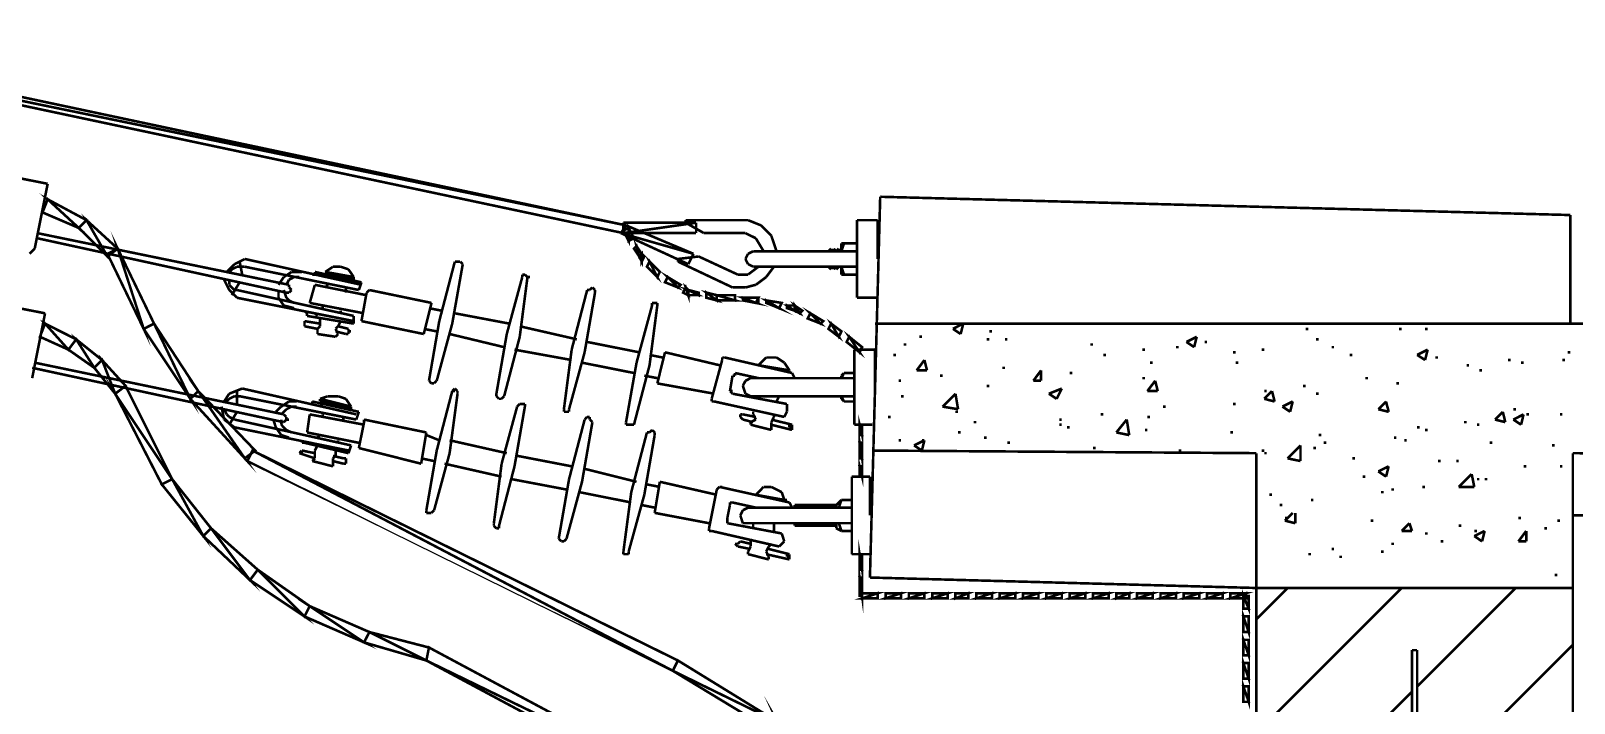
# Model space of a CAD drawing. Extents: x 0 to 210, y 0 to 297.
# Drawn here: x 44.17 to 69.41, y 269.69 to 280.69 of the extents above; entities that cross this region are included whole.
import ezdxf

# ---------------------------------------------------------------- set-up
doc = ezdxf.new("R2010")
doc.units = 0
doc.header["$MEASUREMENT"] = 0
for name, color, linetype in [('C00-00-00-BLACK', 7, 'Continuous'), ('C00-FF-00', 3, 'Continuous'), ('CFF-00-00', 1, 'Continuous')]:
    doc.layers.add(name, color=color, linetype=linetype)

msp = doc.modelspace()

# ---------------------------------------------------------------- linework, layer by layer
at = {"layer": 'C00-00-00-BLACK', "const_width": 0.0423}
for points in [[(32.3591, 282.091), (53.9034, 277.511)], [(53.9034, 277.511), (32.3164, 281.963)], [(32.3164, 281.963), (53.8607, 277.384)], [(53.9034, 277.511), (32.3164, 281.963)], [(44.4472, 278.191), (42.3252, 278.614)], [(44.4472, 278.191), (44.2352, 277.13)], [(57.8915, 271.748), (58.0595, 277.979)], [(58.0595, 277.979), (69.3416, 277.68)], [(55.0499, 277.554), (53.8607, 277.384)], [(55.0499, 277.554), (53.8607, 277.384)], [(53.8607, 277.384), (53.8607, 277.554)], [(53.8607, 277.554), (55.0499, 277.554)], [(54.8802, 277.554), (54.8802, 277.596)], [(54.8802, 277.596), (54.8802, 277.554)], [(55.8987, 277.596), (54.8802, 277.596)], [(55.1766, 277.384), (54.8802, 277.554)], [(55.0499, 277.384), (55.0499, 277.554)], [(56.1097, 277.511), (55.8987, 277.596)], [(57.6792, 277.596), (57.6792, 276.326)], [(57.6792, 277.596), (58.0182, 277.596)], [(58.0182, 277.596), (58.0182, 276.961)], [(69.3416, 277.68), (69.3416, 275.903)], [(48.3926, 276.538), (44.2778, 277.384)], [(48.35, 276.41), (44.2778, 277.3)], [(53.8194, 277.384), (53.9034, 277.511)], [(55.0072, 277.045), (53.8194, 277.384)], [(53.8194, 277.384), (54.9219, 276.876)], [(55.0072, 277.045), (53.8194, 277.384)], [(53.8607, 277.384), (53.9034, 277.511)], [(53.8607, 277.384), (55.0499, 277.384)], [(53.9034, 277.511), (55.0072, 277.045)], [(55.856, 277.384), (55.1766, 277.384)], [(56.0257, 277.3), (55.856, 277.384)], [(56.1523, 277.088), (56.0257, 277.3)], [(56.279, 277.341), (56.1097, 277.511)], [(56.3644, 277.088), (56.279, 277.341)], [(44.1508, 277.045), (44.2352, 277.13)], [(54.9219, 276.876), (55.0072, 277.045)], [(55.8987, 277.045), (55.856, 276.961)], [(55.9827, 277.088), (55.8987, 277.045)], [(55.9827, 277.088), (57.6792, 277.088)], [(57.2562, 277.13), (57.2135, 277.088)], [(57.2562, 277.13), (57.2562, 277.088)], [(57.2562, 277.088), (57.2562, 277.13)], [(57.2989, 277.13), (57.2989, 277.088)], [(57.3401, 277.088), (57.2989, 277.13)], [(57.2989, 277.13), (57.2989, 277.088)], [(57.3401, 277.088), (57.3828, 277.13)], [(57.3828, 277.13), (57.3828, 277.088)], [(57.3828, 277.13), (57.3828, 277.088)], [(57.4255, 277.215), (57.4255, 277.088)], [(57.4668, 277.215), (57.4255, 277.088)], [(57.4255, 277.215), (57.6792, 277.215)], [(57.4255, 277.13), (57.4255, 277.088)], [(57.4255, 277.088), (57.4255, 277.13)], [(47.5008, 276.876), (47.3742, 276.749)], [(47.4581, 276.791), (47.4155, 276.749)], [(47.5425, 276.834), (47.4581, 276.791)], [(47.6705, 276.961), (47.5008, 276.876)], [(47.6705, 276.834), (47.5425, 276.834)], [(47.6278, 276.706), (47.5851, 276.918)], [(47.6705, 276.961), (49.5776, 276.538)], [(47.6705, 276.834), (49.5349, 276.453)], [(49.112, 276.834), (48.985, 276.749)], [(49.2386, 276.834), (49.112, 276.834)], [(49.3656, 276.791), (49.2386, 276.834)], [(49.451, 276.665), (49.3656, 276.791)], [(50.8497, 275.944), (51.1044, 276.918)], [(51.0618, 275.903), (51.2339, 276.876)], [(51.1485, 276.918), (51.1044, 276.918)], [(51.1912, 276.918), (51.1485, 276.918)], [(51.2339, 276.876), (51.1912, 276.918)], [(54.7522, 276.961), (55.0912, 277.002)], [(54.7522, 276.918), (54.7522, 276.961)], [(54.7522, 276.918), (54.7522, 276.961)], [(55.645, 276.495), (54.7522, 276.918)], [(55.7294, 276.706), (55.0912, 277.002)], [(55.856, 276.961), (55.8987, 276.876)], [(55.8987, 276.876), (55.9827, 276.834)], [(55.8987, 276.706), (56.0684, 276.834)], [(55.9827, 276.834), (57.6792, 276.834)], [(56.195, 276.665), (56.3217, 276.834)], [(57.2562, 276.791), (57.2135, 276.834)], [(57.2562, 276.834), (57.2562, 276.791)], [(57.2562, 276.834), (57.2562, 276.791)], [(57.2989, 276.834), (57.2989, 276.791)], [(57.3401, 276.834), (57.2989, 276.791)], [(57.2989, 276.791), (57.2989, 276.834)], [(57.3828, 276.834), (57.3401, 276.791)], [(57.3401, 276.834), (57.3401, 276.791)], [(57.3401, 276.791), (57.3828, 276.834)], [(57.4255, 276.834), (57.4255, 276.706)], [(57.4255, 276.834), (57.4255, 276.791)], [(57.4255, 276.834), (57.4668, 276.706)], [(47.3315, 276.622), (47.4155, 276.453)], [(47.4155, 276.622), (47.4155, 276.538)], [(47.4155, 276.538), (47.5008, 276.453)], [(47.4581, 276.368), (47.5851, 276.579)], [(48.3073, 276.665), (48.2205, 276.538)], [(48.4353, 276.749), (48.3073, 276.665)], [(48.3926, 276.622), (48.35, 276.538)], [(48.4766, 276.665), (48.3926, 276.622)], [(48.3926, 276.495), (48.3926, 276.538)], [(48.3926, 276.495), (48.3926, 276.538)], [(48.6033, 276.749), (48.4353, 276.749)], [(48.562, 276.665), (48.4766, 276.665)], [(48.8156, 276.538), (48.7317, 276.242)], [(48.7729, 276.706), (48.8156, 276.706)], [(48.8156, 276.749), (49.5776, 276.579)], [(48.8156, 276.706), (48.8156, 276.749)], [(48.8156, 276.538), (49.6616, 276.368)], [(48.985, 276.706), (48.9423, 276.665)], [(48.985, 276.749), (49.451, 276.622)], [(48.985, 276.749), (49.451, 276.665)], [(48.985, 276.749), (49.028, 276.749)], [(49.028, 276.538), (48.985, 276.495)], [(49.028, 276.706), (49.0693, 276.706)], [(49.3656, 276.665), (49.3656, 276.622)], [(49.451, 276.665), (49.451, 276.622)], [(49.5776, 276.579), (49.5349, 276.453)], [(51.9536, 275.733), (52.2069, 276.665)], [(52.1656, 275.688), (52.2922, 276.665)], [(52.2496, 276.706), (52.2069, 276.706)], [(52.2069, 276.706), (52.2069, 276.665)], [(52.2922, 276.665), (52.2496, 276.706)], [(52.2922, 276.665), (52.3353, 276.665)], [(55.7294, 276.706), (55.8987, 276.706)], [(55.856, 276.495), (56.0257, 276.538)], [(56.0257, 276.538), (56.195, 276.665)], [(57.4255, 276.706), (57.6792, 276.706)], [(44.4045, 276.072), (42.2409, 276.495)], [(47.4155, 276.453), (47.5425, 276.326)], [(47.5008, 276.453), (47.5425, 276.453)], [(47.5425, 276.453), (49.451, 276.029)], [(47.5425, 276.326), (49.451, 275.944)], [(48.2205, 276.453), (48.2205, 276.326)], [(48.2205, 276.326), (48.3073, 276.199)], [(48.3073, 276.453), (48.35, 276.326)], [(48.35, 276.41), (48.3926, 276.41)], [(48.35, 276.41), (48.3926, 276.41)], [(48.35, 276.326), (48.3926, 276.283)], [(48.4353, 276.453), (48.3926, 276.495)], [(48.4353, 276.453), (48.3926, 276.495)], [(48.3926, 276.41), (48.4353, 276.453)], [(48.3926, 276.41), (48.4353, 276.453)], [(49.324, 276.495), (49.324, 276.41)], [(49.6616, 276.41), (49.5776, 275.944)], [(49.7071, 276.453), (49.6616, 276.41)], [(49.7071, 276.453), (50.7227, 276.242)], [(53.0144, 275.477), (53.268, 276.453)], [(53.2268, 275.434), (53.3961, 276.41)], [(53.3107, 276.453), (53.268, 276.453)], [(53.3534, 276.495), (53.3107, 276.453)], [(53.3961, 276.453), (53.3534, 276.495)], [(53.3961, 276.41), (53.3961, 276.453)], [(55.645, 276.495), (55.856, 276.495)], [(57.6792, 276.326), (58.0182, 276.326)], [(44.4045, 276.072), (44.1935, 275.011)], [(48.3073, 276.199), (48.4766, 276.156)], [(48.3926, 276.283), (48.4766, 276.242)], [(48.689, 276.072), (48.6463, 276.114)], [(48.689, 276.029), (48.689, 276.072)], [(48.7317, 276.242), (49.6203, 276.072)], [(48.8156, 276.072), (48.8583, 276.029)], [(48.9423, 276.199), (48.9423, 276.156)], [(49.2386, 276.114), (49.2386, 276.072)], [(50.7227, 276.242), (50.5961, 275.733)], [(50.6815, 276.156), (50.8924, 276.114)], [(51.1044, 276.072), (51.9963, 275.903)], [(54.3292, 276.199), (54.0755, 275.264)], [(54.2879, 275.222), (54.4146, 276.199)], [(54.3719, 276.242), (54.3292, 276.242)], [(54.3292, 276.242), (54.3292, 276.199)], [(54.4146, 276.242), (54.3719, 276.242)], [(54.4146, 276.199), (54.4146, 276.242)], [(48.6463, 275.944), (48.6463, 275.86)], [(48.6463, 275.903), (48.6463, 275.944)], [(48.6463, 275.944), (48.8996, 275.903)], [(48.6463, 275.86), (48.6463, 275.903)], [(48.6463, 275.86), (48.8583, 275.817)], [(48.689, 276.029), (49.451, 275.903)], [(48.8583, 275.817), (48.8996, 275.86)], [(48.8583, 275.817), (48.8583, 275.733)], [(48.8996, 275.987), (48.8996, 275.944)], [(48.8996, 275.86), (48.8996, 275.944)], [(49.1959, 275.86), (49.1546, 275.817)], [(49.1546, 275.817), (49.1959, 275.733)], [(49.2386, 275.944), (49.1959, 275.86)], [(49.1959, 275.86), (49.3656, 275.817)], [(49.3656, 275.776), (49.3656, 275.817)], [(49.451, 276.029), (49.451, 275.903)], [(49.5776, 275.944), (50.5961, 275.733)], [(50.5961, 275.817), (50.8081, 275.776)], [(50.6815, 274.968), (50.8497, 275.944)], [(50.8081, 274.968), (51.0618, 275.903)], [(52.1656, 275.86), (53.0987, 275.646)], [(57.9755, 275.903), (160.74, 275.903)], [(59.2487, 275.817), (59.4169, 275.903)], [(59.2487, 275.817), (59.3757, 275.733)], [(59.3757, 275.733), (59.4169, 275.903)], [(65.0159, 275.817), (65.0586, 275.817)], [(66.5427, 275.817), (66.5854, 275.817)], [(66.9685, 275.817), (67.0112, 275.817)], [(48.8583, 275.733), (49.1546, 275.688)], [(49.1546, 275.776), (49.324, 275.733)], [(49.1959, 275.733), (49.1546, 275.688)], [(49.324, 275.733), (49.3656, 275.733)], [(49.3656, 275.733), (49.3656, 275.776)], [(49.3656, 275.776), (49.4083, 275.776)], [(51.0191, 275.733), (51.9105, 275.518)], [(51.7839, 274.756), (51.9536, 275.733)], [(51.9105, 274.715), (52.1656, 275.688)], [(53.268, 275.603), (54.1182, 275.434)], [(58.444, 275.561), (58.4867, 275.561)], [(58.6976, 275.688), (58.7403, 275.688)], [(59.8015, 275.646), (59.8442, 275.646)], [(59.8442, 275.776), (59.8854, 275.776)], [(60.0975, 275.646), (60.1405, 275.646)], [(61.4976, 275.561), (61.5389, 275.561)], [(63.0661, 275.603), (63.2354, 275.688)], [(63.0661, 275.603), (63.1927, 275.518)], [(63.1927, 275.518), (63.2354, 275.688)], [(63.3621, 275.603), (63.4047, 275.603)], [(65.1852, 275.646), (65.2279, 275.646)], [(52.0802, 275.477), (53.0144, 275.307)], [(52.8877, 274.502), (53.0144, 275.477)], [(52.9717, 274.502), (53.2268, 275.434)], [(54.2879, 275.391), (54.4985, 275.349)], [(54.4146, 274.925), (54.5412, 275.434)], [(54.5412, 275.434), (55.433, 275.222)], [(55.4757, 275.307), (55.3036, 274.672)], [(55.517, 275.349), (55.4757, 275.349)], [(55.4757, 275.349), (55.4757, 275.307)], [(55.517, 275.349), (56.618, 275.095)], [(56.195, 275.349), (56.0684, 275.222)], [(56.3644, 275.349), (56.195, 275.349)], [(56.4914, 275.264), (56.3644, 275.349)], [(57.6365, 275.477), (57.9755, 275.477)], [(57.6365, 274.249), (57.6365, 275.477)], [(57.9755, 275.477), (57.9755, 274.884)], [(58.2718, 275.391), (58.3173, 275.391)], [(58.655, 275.138), (58.783, 275.307)], [(58.8243, 275.138), (58.783, 275.307)], [(61.7086, 275.391), (61.7513, 275.391)], [(62.3439, 275.477), (62.3866, 275.477)], [(62.8964, 275.518), (62.9391, 275.518)], [(63.8281, 275.434), (63.8708, 275.434)], [(64.2966, 275.477), (64.3393, 275.477)], [(65.4389, 275.518), (65.4816, 275.518)], [(65.738, 275.391), (65.7807, 275.391)], [(66.839, 275.391), (67.0112, 275.477)], [(66.839, 275.391), (66.9685, 275.307)], [(66.9685, 275.307), (67.0112, 275.477)], [(67.1382, 275.349), (67.1809, 275.349)], [(68.3232, 275.307), (68.3659, 275.307)], [(69.2146, 275.307), (69.2573, 275.307)], [(69.3, 275.434), (69.3416, 275.434)], [(48.3073, 274.29), (44.1935, 275.18)], [(48.3073, 274.418), (44.2352, 275.264)], [(53.1841, 275.264), (54.0329, 275.095)], [(53.9034, 274.29), (54.0755, 275.264)], [(54.0329, 274.249), (54.2879, 275.222)], [(54.2025, 275.052), (54.4146, 275.011)], [(55.645, 275.052), (55.6024, 274.799)], [(55.6867, 275.052), (55.645, 275.052)], [(55.6867, 275.095), (55.6867, 275.052)], [(55.6867, 275.095), (56.0684, 275.011)], [(56.0684, 275.222), (56.5753, 275.138)], [(56.0684, 275.222), (56.1097, 275.222)], [(56.5753, 275.138), (56.4914, 275.264)], [(56.5753, 275.138), (56.5753, 275.095)], [(56.6607, 275.011), (56.618, 275.095)], [(57.4255, 275.011), (57.4668, 275.095)], [(57.4668, 275.095), (57.4255, 275.052)], [(57.4255, 275.052), (57.4255, 275.011)], [(57.6365, 275.095), (57.4668, 275.095)], [(58.655, 275.138), (58.8243, 275.138)], [(59.0367, 275.052), (59.0793, 275.052)], [(60.0548, 275.18), (60.0975, 275.18)], [(60.5635, 274.968), (60.6901, 275.138)], [(60.6901, 274.968), (60.6901, 275.138)], [(61.1558, 275.095), (61.2013, 275.095)], [(62.4706, 275.264), (62.5133, 275.264)], [(63.8708, 275.264), (63.9135, 275.264)], [(67.6465, 275.222), (67.6878, 275.222)], [(67.8575, 275.138), (67.9002, 275.138)], [(68.538, 275.264), (68.5793, 275.264)], [(47.6278, 274.841), (47.4155, 274.756)], [(47.5425, 274.588), (47.5425, 274.799)], [(47.6278, 274.841), (49.4937, 274.418)], [(50.6815, 274.968), (50.7227, 274.925)], [(50.7227, 274.925), (50.7654, 274.925)], [(50.7227, 274.925), (50.7654, 274.925)], [(50.7654, 274.925), (50.8081, 274.968)], [(50.8081, 273.826), (51.0618, 274.799)], [(51.1044, 274.841), (51.0618, 274.799)], [(51.0618, 274.799), (51.1044, 274.799)], [(51.1485, 274.799), (51.1044, 274.841)], [(51.1485, 274.756), (51.1485, 274.799)], [(54.4146, 274.925), (55.3462, 274.756)], [(55.6024, 274.799), (55.645, 274.799)], [(55.6024, 274.799), (55.645, 274.756)], [(55.856, 274.968), (55.8133, 274.884)], [(55.8133, 274.884), (55.856, 274.756)], [(55.9414, 275.011), (55.856, 274.968)], [(55.9414, 275.011), (57.6365, 275.011)], [(56.745, 275.011), (56.7034, 275.011)], [(56.745, 275.011), (57.4255, 275.011)], [(56.745, 275.011), (56.7877, 275.011)], [(58.3586, 274.968), (58.4013, 274.968)], [(59.8015, 274.884), (59.8442, 274.884)], [(60.5635, 274.968), (60.6901, 274.968)], [(60.8171, 274.756), (61.0291, 274.841)], [(60.9438, 274.672), (61.0291, 274.841)], [(62.3439, 275.011), (62.3866, 275.011)], [(62.4279, 274.799), (62.556, 274.968)], [(62.4279, 274.799), (62.5972, 274.799)], [(62.5972, 274.799), (62.556, 274.968)], [(64.3393, 274.672), (64.4659, 274.799)], [(64.3393, 274.799), (64.3805, 274.799)], [(64.5086, 274.629), (64.4659, 274.799)], [(64.9732, 274.884), (65.0159, 274.884)], [(65.9927, 275.011), (66.0344, 275.011)], [(66.5, 274.925), (66.5427, 274.925)], [(47.2888, 274.545), (47.3315, 274.333)], [(47.4155, 274.756), (47.3315, 274.629)], [(47.4155, 274.672), (47.3742, 274.629)], [(47.5008, 274.715), (47.4155, 274.672)], [(47.5851, 274.715), (47.5008, 274.715)], [(47.5851, 274.715), (49.4937, 274.333)], [(48.2656, 274.545), (48.1774, 274.46)], [(48.3926, 274.629), (48.2656, 274.545)], [(48.4353, 274.545), (48.35, 274.502)], [(48.5193, 274.629), (48.3926, 274.629)], [(48.5193, 274.545), (48.4353, 274.545)], [(48.7317, 274.588), (48.7729, 274.588)], [(48.7729, 274.629), (49.5349, 274.46)], [(48.7729, 274.588), (48.7729, 274.629)], [(49.028, 274.715), (48.8996, 274.672)], [(48.8996, 274.672), (48.8996, 274.629)], [(48.8996, 274.672), (49.4083, 274.545)], [(48.8996, 274.629), (49.4083, 274.502)], [(48.8996, 274.545), (48.9423, 274.588)], [(48.985, 274.629), (48.985, 274.588)], [(49.1959, 274.715), (49.028, 274.715)], [(49.324, 274.672), (49.1959, 274.715)], [(49.4083, 274.545), (49.324, 274.672)], [(49.324, 274.545), (49.324, 274.502)], [(49.4083, 274.502), (49.4083, 274.545)], [(51.0191, 273.783), (51.1485, 274.756)], [(51.7839, 274.756), (51.7839, 274.715)], [(51.7839, 274.715), (51.8266, 274.672)], [(51.8266, 274.672), (51.8693, 274.672)], [(51.8693, 274.672), (51.9105, 274.715)], [(51.8693, 273.611), (52.1229, 274.545)], [(52.0802, 273.568), (52.2496, 274.545)], [(52.1656, 274.588), (52.1229, 274.545)], [(52.2069, 274.588), (52.1656, 274.588)], [(52.2496, 274.588), (52.2069, 274.588)], [(52.2496, 274.545), (52.2496, 274.588)], [(55.3036, 274.672), (55.3036, 274.629)], [(55.3036, 274.629), (55.3462, 274.629)], [(55.3462, 274.629), (56.4914, 274.376)], [(55.645, 274.756), (56.534, 274.588)], [(55.856, 274.756), (55.9414, 274.715)], [(55.9414, 274.715), (57.6365, 274.715)], [(56.0684, 274.715), (56.0257, 274.672)], [(56.406, 274.715), (56.3644, 274.629)], [(56.534, 274.46), (56.534, 274.588)], [(56.745, 274.715), (56.7034, 274.715)], [(56.745, 274.715), (57.4255, 274.715)], [(56.745, 274.715), (56.7877, 274.715)], [(57.4255, 274.672), (57.4255, 274.715)], [(57.4668, 274.629), (57.4255, 274.715)], [(57.4668, 274.629), (57.4255, 274.672)], [(57.6365, 274.629), (57.4668, 274.629)], [(58.4013, 274.715), (58.444, 274.715)], [(59.0793, 274.545), (59.2899, 274.756)], [(59.0793, 274.545), (59.333, 274.502)], [(59.333, 274.502), (59.2899, 274.756)], [(60.8171, 274.756), (60.9438, 274.672)], [(60.8171, 274.756), (60.8598, 274.756)], [(62.6854, 274.545), (62.7271, 274.545)], [(63.8281, 274.588), (63.8708, 274.588)], [(64.3393, 274.672), (64.5086, 274.629)], [(64.6356, 274.545), (64.8049, 274.629)], [(64.6356, 274.545), (64.7622, 274.46)], [(64.7622, 274.46), (64.8049, 274.629)], [(65.1852, 274.756), (65.2279, 274.756)], [(66.2037, 274.502), (66.3303, 274.629)], [(66.3734, 274.46), (66.3303, 274.629)], [(47.3315, 274.502), (47.3742, 274.418)], [(47.3315, 274.333), (47.5008, 274.206)], [(47.3742, 274.418), (47.4155, 274.376)], [(47.4155, 274.249), (47.5425, 274.46)], [(47.4155, 274.376), (47.5008, 274.333)], [(47.5008, 274.333), (49.4083, 273.91)], [(48.1362, 274.333), (48.1774, 274.206)], [(48.35, 274.502), (48.2656, 274.418)], [(48.2656, 274.333), (48.2656, 274.249)], [(48.35, 274.376), (48.3073, 274.418)], [(48.35, 274.376), (48.3073, 274.418)], [(48.3073, 274.29), (48.35, 274.333)], [(48.3073, 274.29), (48.35, 274.333)], [(48.35, 274.333), (48.35, 274.376)], [(48.35, 274.333), (48.35, 274.376)], [(48.35, 274.333), (48.3926, 274.333)], [(48.35, 274.333), (48.3926, 274.333)], [(48.7317, 274.418), (48.689, 274.122)], [(48.7317, 274.418), (49.6203, 274.249)], [(48.9423, 274.418), (48.9423, 274.376)], [(49.2813, 274.376), (49.2813, 274.333)], [(49.5349, 274.46), (49.4937, 274.333)], [(49.5349, 273.867), (49.6203, 274.29)], [(49.6203, 274.333), (50.6388, 274.122)], [(49.6203, 274.29), (49.6203, 274.333)], [(52.8877, 274.502), (52.8877, 274.46)], [(52.8877, 274.46), (52.9304, 274.46)], [(52.9304, 274.46), (52.9717, 274.46)], [(52.9717, 274.46), (52.9717, 274.502)], [(52.9717, 273.357), (53.2268, 274.333)], [(53.1841, 273.315), (53.3534, 274.29)], [(53.268, 274.376), (53.2268, 274.333)], [(53.3107, 274.376), (53.268, 274.376)], [(53.3107, 274.333), (53.3107, 274.376)], [(53.3534, 274.29), (53.3107, 274.333)], [(53.9034, 274.29), (53.9034, 274.249)], [(55.8133, 274.418), (55.772, 274.418)], [(55.772, 274.418), (55.8133, 274.418)], [(55.772, 274.418), (55.772, 274.376)], [(55.772, 274.376), (55.8133, 274.333)], [(56.0257, 274.376), (55.8133, 274.418)], [(55.9827, 274.29), (55.8133, 274.333)], [(55.9414, 274.29), (56.0257, 274.333)], [(55.9414, 274.249), (55.9414, 274.29)], [(55.9827, 274.418), (55.9827, 274.46)], [(56.0257, 274.333), (55.9827, 274.418)], [(56.3217, 274.376), (56.279, 274.29)], [(56.618, 274.249), (56.279, 274.333)], [(56.279, 274.29), (56.279, 274.206)], [(56.3217, 274.418), (56.3217, 274.376)], [(56.4914, 274.376), (56.534, 274.46)], [(58.1875, 274.376), (58.2291, 274.376)], [(59.2899, 274.46), (59.333, 274.46)], [(59.5863, 274.29), (59.629, 274.29)], [(60.9865, 274.333), (61.0291, 274.333)], [(61.6659, 274.418), (61.7086, 274.418)], [(61.9206, 274.122), (62.0903, 274.333)], [(62.1316, 274.079), (62.0903, 274.333)], [(62.4279, 274.376), (62.4706, 274.376)], [(66.2037, 274.502), (66.3734, 274.46)], [(67.6039, 274.29), (67.6465, 274.29)], [(68.1122, 274.333), (68.2392, 274.46)], [(68.1122, 274.333), (68.2805, 274.29)], [(68.2805, 274.29), (68.2392, 274.46)], [(68.4114, 274.502), (68.4526, 274.502)], [(68.4114, 274.333), (68.5793, 274.418)], [(68.4114, 274.333), (68.538, 274.249)], [(68.538, 274.249), (68.5793, 274.418)], [(68.6223, 274.418), (68.665, 274.418)], [(69.172, 274.418), (69.2146, 274.418)], [(47.5008, 274.206), (49.3656, 273.826)], [(48.1774, 274.206), (48.2656, 274.079)], [(48.2656, 274.249), (48.35, 274.163)], [(48.2656, 274.079), (48.3926, 274.037)], [(48.35, 274.163), (48.4353, 274.122)], [(48.689, 274.122), (49.5349, 273.953)], [(48.8996, 274.079), (48.8583, 274.037)], [(50.6388, 274.122), (50.5534, 273.611)], [(50.6388, 274.079), (50.8497, 273.994)], [(53.9034, 274.249), (53.9461, 274.249)], [(53.9461, 274.249), (53.9888, 274.249)], [(53.9888, 274.249), (54.0329, 274.249)], [(53.9888, 273.145), (54.2452, 274.122)], [(54.2025, 273.102), (54.3719, 274.079)], [(54.2879, 274.122), (54.2452, 274.122)], [(54.3292, 274.163), (54.2879, 274.122)], [(54.3719, 274.122), (54.3292, 274.163)], [(54.3719, 274.079), (54.3719, 274.122)], [(55.9414, 274.249), (56.279, 274.163)], [(56.618, 274.163), (56.279, 274.249)], [(56.279, 274.163), (56.279, 274.206)], [(56.618, 274.249), (56.5753, 274.249)], [(56.5753, 274.249), (56.5753, 274.206)], [(56.5753, 274.206), (56.618, 274.163)], [(56.618, 274.163), (56.618, 274.249)], [(56.618, 274.249), (56.618, 274.163)], [(57.6365, 274.249), (57.9328, 274.249)], [(59.333, 274.122), (59.3757, 274.122)], [(59.7588, 274.037), (59.8015, 274.037)], [(60.9865, 274.249), (61.0291, 274.249)], [(61.1131, 274.206), (61.1558, 274.206)], [(61.9206, 274.122), (62.1316, 274.079)], [(62.3866, 274.163), (62.4279, 274.163)], [(63.7854, 274.122), (63.8281, 274.122)], [(65.2279, 274.079), (65.2695, 274.079)], [(66.4587, 274.037), (66.5, 274.037)], [(66.839, 274.206), (66.8817, 274.206)], [(66.9685, 274.163), (67.0112, 274.163)], [(67.8159, 274.249), (67.8575, 274.249)], [(48.6033, 273.826), (48.562, 273.783)], [(48.562, 273.783), (48.8156, 273.698)], [(48.562, 273.783), (48.6033, 273.783)], [(48.6033, 273.953), (48.6033, 273.994)], [(48.6463, 273.953), (48.6033, 273.953)], [(48.6033, 273.783), (48.6033, 273.826)], [(48.6033, 273.826), (48.8156, 273.783)], [(48.6463, 273.953), (49.3656, 273.783)], [(48.7729, 273.91), (48.7729, 273.953)], [(48.8583, 273.91), (48.8156, 273.826)], [(48.8156, 273.74), (48.8156, 273.826)], [(49.1546, 273.826), (49.1546, 273.74)], [(49.1959, 273.994), (49.1959, 273.953)], [(49.4083, 273.91), (49.3656, 273.783)], [(49.5349, 273.867), (50.5534, 273.611)], [(50.8081, 273.826), (50.6388, 272.849)], [(50.7654, 272.849), (51.0191, 273.783)], [(51.0191, 273.994), (51.9536, 273.783)], [(57.9328, 273.826), (64.2112, 273.783)], [(58.3586, 273.994), (58.4013, 273.994)], [(58.4013, 273.826), (58.444, 273.826)], [(58.6133, 273.91), (58.783, 273.994)], [(58.6133, 273.91), (58.7403, 273.826)], [(58.7403, 273.826), (58.783, 273.994)], [(58.7403, 273.994), (58.783, 273.994)], [(60.1405, 273.953), (60.1818, 273.953)], [(61.5389, 273.867), (61.5819, 273.867)], [(62.9391, 273.826), (62.9818, 273.826)], [(64.2112, 264.287), (64.2112, 273.783)], [(64.2966, 273.826), (64.3393, 273.826)], [(64.3393, 273.783), (64.3805, 273.783)], [(64.7196, 273.698), (64.9319, 273.91)], [(64.9319, 273.654), (64.9319, 273.91)], [(65.1425, 273.867), (65.1852, 273.867)], [(65.3122, 273.953), (65.3549, 273.953)], [(65.3122, 273.953), (65.3549, 273.953)], [(66.6267, 273.994), (66.6694, 273.994)], [(68.0268, 273.953), (68.0695, 273.953)], [(69.0453, 273.91), (69.088, 273.91)], [(69.3843, 273.783), (104.672, 273.611)], [(69.3843, 273.783), (69.3843, 160.605)], [(48.8156, 273.698), (48.7729, 273.654)], [(48.7729, 273.654), (49.112, 273.568)], [(48.8156, 273.698), (48.8156, 273.74)], [(49.1546, 273.74), (49.112, 273.698)], [(49.112, 273.74), (49.2813, 273.698)], [(49.112, 273.698), (49.112, 273.611)], [(49.112, 273.654), (49.2813, 273.611)], [(49.112, 273.611), (49.112, 273.568)], [(49.324, 273.698), (49.2813, 273.698)], [(49.2813, 273.611), (49.324, 273.611)], [(49.324, 273.654), (49.324, 273.698)], [(49.324, 273.611), (49.324, 273.654)], [(50.5534, 273.698), (50.7654, 273.654)], [(50.9351, 273.611), (51.8693, 273.399)], [(51.8693, 273.611), (51.7426, 272.637)], [(51.8266, 272.595), (52.0802, 273.568)], [(52.1229, 273.74), (53.0144, 273.568)], [(53.2268, 273.527), (54.0755, 273.315)], [(64.7196, 273.698), (64.9319, 273.654)], [(65.7807, 273.698), (65.8234, 273.698)], [(66.2037, 273.484), (66.3734, 273.568)], [(66.3303, 273.399), (66.3734, 273.568)], [(67.1809, 273.654), (67.2222, 273.654)], [(67.4769, 273.654), (67.5185, 273.654)], [(68.5793, 273.568), (68.6223, 273.568)], [(69.172, 273.568), (69.2146, 273.568)], [(52.039, 273.357), (52.9304, 273.188)], [(52.9717, 273.357), (52.8024, 272.383)], [(52.9304, 272.383), (53.1841, 273.315)], [(54.2452, 273.272), (54.4558, 273.231)], [(54.4558, 273.315), (54.3719, 272.806)], [(54.4558, 273.315), (55.3875, 273.102)], [(57.5952, 272.13), (57.5952, 273.399)], [(57.5952, 273.399), (57.8915, 273.399)], [(57.8915, 272.765), (57.8915, 273.399)], [(65.95, 273.399), (65.9927, 273.399)], [(66.2037, 273.484), (66.3303, 273.399)], [(67.5185, 273.231), (67.7305, 273.441)], [(67.7732, 273.231), (67.7305, 273.441)], [(67.8159, 273.357), (67.8575, 273.357)], [(67.9429, 273.357), (67.9842, 273.357)], [(53.1414, 273.145), (53.9888, 272.976)], [(53.9888, 273.145), (53.8607, 272.172)], [(53.9461, 272.172), (54.2025, 273.102)], [(55.3875, 273.188), (55.2609, 272.553)], [(55.433, 273.231), (55.3875, 273.188)], [(55.433, 273.231), (56.5753, 272.976)], [(55.433, 273.231), (55.4757, 273.231)], [(56.1523, 273.231), (56.0257, 273.102)], [(56.0257, 273.102), (56.0684, 273.102)], [(56.0257, 273.102), (56.4914, 273.018)], [(56.279, 273.231), (56.1523, 273.231)], [(56.4487, 273.145), (56.279, 273.231)], [(56.4914, 273.018), (56.4487, 273.145)], [(56.4914, 273.018), (56.534, 273.018)], [(57.3401, 272.934), (57.4255, 273.018)], [(57.4255, 273.018), (57.3828, 272.892)], [(57.5952, 273.018), (57.4255, 273.018)], [(64.4232, 273.102), (64.4659, 273.102)], [(65.1013, 273.018), (65.1425, 273.018)], [(66.2464, 273.145), (66.2891, 273.145)], [(66.4161, 273.188), (66.4587, 273.188)], [(66.923, 273.231), (66.9685, 273.231)], [(67.5185, 273.231), (67.7732, 273.231)], [(50.6388, 272.849), (50.6388, 272.806)], [(50.6388, 272.806), (50.6815, 272.806)], [(50.6815, 272.806), (50.7227, 272.806)], [(50.7227, 272.806), (50.7654, 272.849)], [(54.1595, 272.934), (54.3719, 272.892)], [(54.3719, 272.806), (55.2609, 272.637)], [(55.6024, 272.934), (55.5597, 272.722)], [(55.645, 272.976), (55.6024, 272.976)], [(55.6024, 272.976), (55.6024, 272.934)], [(55.645, 272.976), (56.0257, 272.892)], [(55.8133, 272.849), (55.772, 272.765)], [(55.772, 272.765), (55.8133, 272.637)], [(55.8987, 272.892), (55.8133, 272.849)], [(55.8987, 272.892), (57.5952, 272.892)], [(56.618, 272.892), (56.5753, 272.976)], [(56.6607, 272.934), (57.3401, 272.934)], [(56.6607, 272.934), (56.6607, 272.892)], [(56.6607, 272.892), (56.6607, 272.934)], [(57.3401, 272.892), (57.3401, 272.934)], [(64.5929, 272.934), (64.6356, 272.934)], [(64.6769, 272.679), (64.8049, 272.806)], [(64.8462, 272.637), (64.8462, 272.806)], [(104.672, 272.765), (69.3843, 272.765)], [(51.7426, 272.637), (51.7426, 272.595)], [(51.7426, 272.595), (51.7839, 272.553)], [(51.7839, 272.553), (51.8266, 272.553)], [(51.8266, 272.553), (51.8266, 272.595)], [(55.2609, 272.553), (55.2609, 272.51)], [(55.2609, 272.51), (55.3036, 272.51)], [(55.3036, 272.51), (56.406, 272.256)], [(55.5597, 272.722), (55.5597, 272.679)], [(55.5597, 272.679), (55.5597, 272.637)], [(55.5597, 272.637), (56.4487, 272.469)], [(55.8133, 272.637), (55.8987, 272.637)], [(55.8987, 272.637), (57.5952, 272.637)], [(55.9827, 272.637), (55.9827, 272.553)], [(56.3217, 272.637), (56.3217, 272.51)], [(56.6607, 272.595), (56.6607, 272.637)], [(56.6607, 272.595), (56.6607, 272.637)], [(56.6607, 272.595), (57.3401, 272.595)], [(57.3401, 272.553), (57.3401, 272.637)], [(57.4255, 272.51), (57.3401, 272.553)], [(57.3828, 272.637), (57.4255, 272.51)], [(57.5952, 272.51), (57.4255, 272.51)], [(64.6769, 272.722), (64.7196, 272.722)], [(64.6769, 272.679), (64.8462, 272.637)], [(66.077, 272.679), (66.1197, 272.679)], [(66.5854, 272.51), (66.712, 272.637)], [(66.5854, 272.51), (66.7551, 272.51)], [(66.7551, 272.51), (66.712, 272.637)], [(67.5185, 272.595), (67.5612, 272.595)], [(67.7732, 272.426), (67.9429, 272.51)], [(67.7732, 272.51), (67.8159, 272.51)], [(67.9002, 272.34), (67.9429, 272.51)], [(68.4953, 272.722), (68.538, 272.722)], [(68.4953, 272.34), (68.6223, 272.51)], [(68.6223, 272.34), (68.6223, 272.51)], [(68.9183, 272.553), (68.961, 272.553)], [(68.9183, 272.553), (68.961, 272.553)], [(69.1307, 272.679), (69.172, 272.679)], [(52.8024, 272.383), (52.8451, 272.34)], [(52.8451, 272.34), (52.8877, 272.34)], [(52.8451, 272.34), (52.8877, 272.34)], [(52.8877, 272.34), (52.9304, 272.383)], [(55.7294, 272.299), (55.6867, 272.299)], [(55.6867, 272.299), (55.7294, 272.256)], [(55.772, 272.34), (55.7294, 272.299)], [(55.9414, 272.214), (55.7294, 272.256)], [(55.9414, 272.299), (55.772, 272.34)], [(55.8987, 272.172), (55.9414, 272.256)], [(55.9414, 272.383), (55.9414, 272.299)], [(55.9414, 272.256), (55.9414, 272.299)], [(56.2377, 272.256), (56.195, 272.172)], [(56.279, 272.299), (56.2377, 272.256)], [(56.406, 272.256), (56.4914, 272.34)], [(56.4914, 272.34), (56.4487, 272.469)], [(66.4161, 272.299), (66.4587, 272.299)], [(66.9685, 272.469), (67.0112, 272.469)], [(67.2222, 272.34), (67.2648, 272.34)], [(67.7732, 272.426), (67.9002, 272.34)], [(68.4953, 272.34), (68.6223, 272.34)], [(53.8607, 272.172), (53.8607, 272.13)], [(53.8607, 272.13), (53.9034, 272.13)], [(53.9034, 272.13), (53.9461, 272.13)], [(53.9461, 272.13), (53.9461, 272.172)], [(55.8987, 272.172), (55.8987, 272.13)], [(56.2377, 272.044), (55.8987, 272.13)], [(56.195, 272.172), (56.2377, 272.087)], [(56.5753, 272.044), (56.195, 272.13)], [(56.5753, 272.13), (56.2377, 272.214)], [(56.2377, 272.087), (56.2377, 272.044)], [(56.534, 272.087), (56.5753, 272.13)], [(56.5753, 272.13), (56.534, 272.13)], [(56.534, 272.13), (56.534, 272.087)], [(56.534, 272.087), (56.5753, 272.087)], [(56.5753, 272.13), (56.5753, 272.044)], [(57.5952, 272.13), (57.8915, 272.13)], [(65.0586, 272.13), (65.1013, 272.13)], [(65.4389, 272.214), (65.4816, 272.214)], [(65.5683, 272.087), (65.611, 272.087)], [(66.2464, 272.172), (66.2891, 272.172)], [(57.8915, 271.748), (64.2112, 271.577)], [(69.088, 271.791), (69.1307, 271.791)], [(64.2112, 271.577), (69.3843, 271.577)], [(64.2112, 271.068), (64.7196, 271.577)], [(64.5086, 269.499), (66.5854, 271.577)], [(66.839, 269.967), (68.4526, 271.577)], [(66.7551, 256.021), (66.7551, 270.56)], [(66.7551, 270.56), (66.839, 270.56)], [(66.839, 256.021), (66.839, 270.56)], [(67.2222, 268.483), (69.3843, 270.645)], [(66.3734, 269.499), (66.7551, 269.883)]]:
    msp.add_lwpolyline(points, dxfattribs=at)
at = {"layer": 'C00-FF-00', "const_width": 0.0423}
for points in [[(53.8607, 277.427), (53.9461, 277.468), (53.9461, 277.257), (53.8607, 277.427)], [(53.9461, 277.468), (53.9461, 277.257), (54.0329, 277.3), (53.9461, 277.468)], [(54.0329, 277.13), (54.0755, 277.172), (54.1182, 277.002), (54.0329, 277.13)], [(54.0755, 277.172), (54.1182, 277.002), (54.1595, 277.045), (54.0755, 277.172)], [(54.1182, 277.002), (54.1595, 277.045), (54.1595, 276.918), (54.1182, 277.002)], [(54.1595, 277.045), (54.1595, 276.918), (54.2025, 277.002), (54.1595, 277.045)], [(54.2879, 276.918), (54.4146, 276.665), (54.4558, 276.749), (54.2879, 276.918)], [(54.2452, 276.834), (54.2879, 276.918), (54.4146, 276.665), (54.2452, 276.834)], [(54.5842, 276.665), (54.7522, 276.495), (54.7949, 276.538), (54.5842, 276.665)], [(54.5412, 276.579), (54.5842, 276.665), (54.7522, 276.495), (54.5412, 276.579)], [(54.8802, 276.495), (54.9219, 276.368), (54.9219, 276.453), (54.8802, 276.495)], [(54.9219, 276.453), (55.0912, 276.368), (55.0912, 276.41), (54.9219, 276.453)], [(54.8375, 276.41), (54.8802, 276.495), (54.9219, 276.368), (54.8375, 276.41)], [(54.9219, 276.368), (54.9219, 276.453), (55.0912, 276.368), (54.9219, 276.368)], [(55.2178, 276.41), (55.3875, 276.283), (55.3875, 276.368), (55.2178, 276.41)], [(55.2178, 276.326), (55.2178, 276.41), (55.3875, 276.283), (55.2178, 276.326)], [(55.6867, 276.368), (55.6867, 276.283), (55.3875, 276.368), (55.6867, 276.368)], [(55.6867, 276.283), (55.3875, 276.368), (55.3875, 276.283), (55.6867, 276.283)], [(56.0684, 276.326), (56.0257, 276.242), (55.8133, 276.326), (56.0684, 276.326)], [(56.0257, 276.242), (55.8133, 276.326), (55.8133, 276.283), (56.0257, 276.242)], [(56.4487, 276.242), (56.406, 276.156), (56.195, 276.283), (56.4487, 276.242)], [(56.406, 276.156), (56.195, 276.283), (56.195, 276.242), (56.406, 276.156)], [(56.6607, 276.199), (56.6607, 276.114), (56.534, 276.199), (56.6607, 276.199)], [(56.6607, 276.114), (56.534, 276.199), (56.534, 276.156), (56.6607, 276.114)], [(56.7877, 276.114), (56.745, 276.072), (56.6607, 276.199), (56.7877, 276.114)], [(56.745, 276.072), (56.6607, 276.199), (56.6607, 276.114), (56.745, 276.072)], [(57.1292, 275.944), (57.0865, 275.903), (56.9172, 276.072), (57.1292, 275.944)], [(57.0865, 275.903), (56.9172, 276.072), (56.8745, 275.987), (57.0865, 275.903)], [(57.4255, 275.776), (57.3828, 275.688), (57.2562, 275.903), (57.4255, 275.776)], [(57.3828, 275.688), (57.2562, 275.903), (57.2135, 275.817), (57.3828, 275.688)], [(57.7631, 275.518), (57.7219, 275.434), (57.5525, 275.688), (57.7631, 275.518)], [(57.7219, 275.434), (57.5525, 275.688), (57.5098, 275.603), (57.7219, 275.434)], [(57.7219, 274.079), (57.7631, 274.079), (57.7219, 274.249), (57.7219, 274.079)], [(57.7631, 274.079), (57.7219, 274.249), (57.7631, 274.249), (57.7631, 274.079)], [(57.7219, 273.698), (57.7631, 273.698), (57.7219, 273.953), (57.7219, 273.698)], [(57.7631, 273.698), (57.7219, 273.953), (57.7631, 273.953), (57.7631, 273.698)], [(57.7631, 273.399), (57.7219, 273.568), (57.7631, 273.568), (57.7631, 273.399)], [(57.7219, 273.399), (57.7631, 273.399), (57.7219, 273.568), (57.7219, 273.399)], [(57.7219, 271.876), (57.7631, 271.876), (57.7219, 272.13), (57.7219, 271.876)], [(57.7631, 271.876), (57.7219, 272.13), (57.7631, 272.13), (57.7631, 271.876)], [(57.7219, 271.449), (57.7631, 271.449), (57.7219, 271.748), (57.7219, 271.449)], [(57.7631, 271.449), (57.7219, 271.748), (57.7631, 271.748), (57.7631, 271.449)], [(58.0182, 271.407), (58.0182, 271.491), (57.7631, 271.407), (58.0182, 271.407)], [(58.4013, 271.407), (58.4013, 271.491), (58.1477, 271.407), (58.4013, 271.407)], [(58.783, 271.407), (58.783, 271.491), (58.528, 271.407), (58.783, 271.407)], [(59.1633, 271.407), (59.1633, 271.491), (58.9097, 271.407), (59.1633, 271.407)], [(59.5023, 271.407), (59.5023, 271.491), (59.2899, 271.407), (59.5023, 271.407)], [(59.8854, 271.407), (59.8854, 271.491), (59.6318, 271.407), (59.8854, 271.407)], [(60.2671, 271.407), (60.2671, 271.491), (60.0121, 271.407), (60.2671, 271.407)], [(60.6474, 271.407), (60.6474, 271.491), (60.3938, 271.407), (60.6474, 271.407)], [(61.0291, 271.407), (61.0291, 271.491), (60.7741, 271.407), (61.0291, 271.407)], [(61.4123, 271.407), (61.4123, 271.491), (61.1586, 271.407), (61.4123, 271.407)], [(61.794, 271.407), (61.794, 271.491), (61.5389, 271.407), (61.794, 271.407)], [(62.1316, 271.407), (62.1316, 271.491), (61.9206, 271.407), (62.1316, 271.407)], [(62.5133, 271.407), (62.5133, 271.491), (62.2596, 271.407), (62.5133, 271.407)], [(62.8964, 271.407), (62.8964, 271.491), (62.6428, 271.407), (62.8964, 271.407)], [(63.2781, 271.407), (63.2781, 271.491), (63.023, 271.407), (63.2781, 271.407)], [(63.6584, 271.407), (63.6584, 271.491), (63.4047, 271.407), (63.6584, 271.407)], [(64.0401, 271.407), (64.0401, 271.491), (63.7854, 271.407), (64.0401, 271.407)], [(63.9974, 271.238), (64.0842, 271.238), (63.9974, 271.449), (63.9974, 271.238)], [(58.0182, 271.491), (57.7631, 271.407), (57.7631, 271.491), (58.0182, 271.491)], [(58.4013, 271.491), (58.1477, 271.407), (58.1477, 271.491), (58.4013, 271.491)], [(58.783, 271.491), (58.528, 271.407), (58.528, 271.491), (58.783, 271.491)], [(59.1633, 271.491), (58.9097, 271.407), (58.9097, 271.491), (59.1633, 271.491)], [(59.5023, 271.491), (59.2899, 271.407), (59.2899, 271.491), (59.5023, 271.491)], [(59.8854, 271.491), (59.6318, 271.407), (59.6318, 271.491), (59.8854, 271.491)], [(60.2671, 271.491), (60.0121, 271.407), (60.0121, 271.491), (60.2671, 271.491)], [(60.6474, 271.491), (60.3938, 271.407), (60.3938, 271.491), (60.6474, 271.491)], [(61.0291, 271.491), (60.7741, 271.407), (60.7741, 271.491), (61.0291, 271.491)], [(61.4123, 271.491), (61.1586, 271.407), (61.1586, 271.491), (61.4123, 271.491)], [(61.794, 271.491), (61.5389, 271.407), (61.5389, 271.491), (61.794, 271.491)], [(62.1316, 271.491), (61.9206, 271.407), (61.9206, 271.491), (62.1316, 271.491)], [(62.5133, 271.491), (62.2596, 271.407), (62.2596, 271.491), (62.5133, 271.491)], [(62.8964, 271.491), (62.6428, 271.407), (62.6428, 271.491), (62.8964, 271.491)], [(63.2781, 271.491), (63.023, 271.407), (63.023, 271.491), (63.2781, 271.491)], [(63.6584, 271.491), (63.4047, 271.407), (63.4047, 271.491), (63.6584, 271.491)], [(64.0401, 271.491), (63.7854, 271.407), (63.7854, 271.491), (64.0401, 271.491)], [(64.0842, 271.238), (63.9974, 271.449), (64.0842, 271.449), (64.0842, 271.238)], [(64.0842, 270.856), (63.9974, 271.111), (64.0842, 271.111), (64.0842, 270.856)], [(63.9974, 270.856), (64.0842, 270.856), (63.9974, 271.111), (63.9974, 270.856)], [(63.9974, 270.476), (64.0842, 270.476), (63.9974, 270.729), (63.9974, 270.476)], [(64.0842, 270.476), (63.9974, 270.729), (64.0842, 270.729), (64.0842, 270.476)], [(64.0842, 270.094), (63.9974, 270.349), (64.0842, 270.349), (64.0842, 270.094)], [(63.9974, 270.094), (64.0842, 270.094), (63.9974, 270.349), (63.9974, 270.094)], [(63.9974, 269.714), (64.0842, 269.714), (63.9974, 269.967), (63.9974, 269.714)], [(64.0842, 269.714), (63.9974, 269.967), (64.0842, 269.967), (64.0842, 269.714)]]:
    msp.add_lwpolyline(points, close=True, dxfattribs=at)
at = {"layer": 'C00-FF-00'}
for points in [[(53.8607, 277.427), (53.9461, 277.468), (53.9461, 277.257), (53.8607, 277.427)], [(53.9461, 277.468), (53.9461, 277.257), (54.0329, 277.3), (53.9461, 277.468)], [(54.0329, 277.13), (54.0755, 277.172), (54.1182, 277.002), (54.0329, 277.13)], [(54.0755, 277.172), (54.1182, 277.002), (54.1595, 277.045), (54.0755, 277.172)], [(54.1182, 277.002), (54.1595, 277.045), (54.1595, 276.918), (54.1182, 277.002)], [(54.1595, 277.045), (54.1595, 276.918), (54.2025, 277.002), (54.1595, 277.045)], [(54.2452, 276.834), (54.2879, 276.918), (54.4146, 276.665), (54.2452, 276.834)], [(54.2879, 276.918), (54.4146, 276.665), (54.4558, 276.749), (54.2879, 276.918)], [(54.5412, 276.579), (54.5842, 276.665), (54.7522, 276.495), (54.5412, 276.579)], [(54.5842, 276.665), (54.7522, 276.495), (54.7949, 276.538), (54.5842, 276.665)], [(54.8375, 276.41), (54.8802, 276.495), (54.9219, 276.368), (54.8375, 276.41)], [(54.8802, 276.495), (54.9219, 276.368), (54.9219, 276.453), (54.8802, 276.495)], [(54.9219, 276.368), (54.9219, 276.453), (55.0912, 276.368), (54.9219, 276.368)], [(54.9219, 276.453), (55.0912, 276.368), (55.0912, 276.41), (54.9219, 276.453)], [(55.2178, 276.326), (55.2178, 276.41), (55.3875, 276.283), (55.2178, 276.326)], [(55.2178, 276.41), (55.3875, 276.283), (55.3875, 276.368), (55.2178, 276.41)], [(55.6867, 276.368), (55.6867, 276.283), (55.3875, 276.368), (55.6867, 276.368)], [(55.6867, 276.283), (55.3875, 276.368), (55.3875, 276.283), (55.6867, 276.283)], [(56.0684, 276.326), (56.0257, 276.242), (55.8133, 276.326), (56.0684, 276.326)], [(56.0257, 276.242), (55.8133, 276.326), (55.8133, 276.283), (56.0257, 276.242)], [(56.4487, 276.242), (56.406, 276.156), (56.195, 276.283), (56.4487, 276.242)], [(56.406, 276.156), (56.195, 276.283), (56.195, 276.242), (56.406, 276.156)], [(56.6607, 276.199), (56.6607, 276.114), (56.534, 276.199), (56.6607, 276.199)], [(56.6607, 276.114), (56.534, 276.199), (56.534, 276.156), (56.6607, 276.114)], [(56.7877, 276.114), (56.745, 276.072), (56.6607, 276.199), (56.7877, 276.114)], [(56.745, 276.072), (56.6607, 276.199), (56.6607, 276.114), (56.745, 276.072)], [(57.0865, 275.903), (56.9172, 276.072), (56.8745, 275.987), (57.0865, 275.903)], [(57.1292, 275.944), (57.0865, 275.903), (56.9172, 276.072), (57.1292, 275.944)], [(57.3828, 275.688), (57.2562, 275.903), (57.2135, 275.817), (57.3828, 275.688)], [(57.4255, 275.776), (57.3828, 275.688), (57.2562, 275.903), (57.4255, 275.776)], [(57.7219, 275.434), (57.5525, 275.688), (57.5098, 275.603), (57.7219, 275.434)], [(57.7631, 275.518), (57.7219, 275.434), (57.5525, 275.688), (57.7631, 275.518)], [(57.7219, 274.079), (57.7631, 274.079), (57.7219, 274.249), (57.7219, 274.079)], [(57.7631, 274.079), (57.7219, 274.249), (57.7631, 274.249), (57.7631, 274.079)], [(57.7219, 273.698), (57.7631, 273.698), (57.7219, 273.953), (57.7219, 273.698)], [(57.7631, 273.698), (57.7219, 273.953), (57.7631, 273.953), (57.7631, 273.698)], [(57.7219, 273.399), (57.7631, 273.399), (57.7219, 273.568), (57.7219, 273.399)], [(57.7631, 273.399), (57.7219, 273.568), (57.7631, 273.568), (57.7631, 273.399)], [(57.7219, 271.876), (57.7631, 271.876), (57.7219, 272.13), (57.7219, 271.876)], [(57.7631, 271.876), (57.7219, 272.13), (57.7631, 272.13), (57.7631, 271.876)], [(57.7219, 271.449), (57.7631, 271.449), (57.7219, 271.748), (57.7219, 271.449)], [(57.7631, 271.449), (57.7219, 271.748), (57.7631, 271.748), (57.7631, 271.449)], [(58.0182, 271.407), (58.0182, 271.491), (57.7631, 271.407), (58.0182, 271.407)], [(58.0182, 271.491), (57.7631, 271.407), (57.7631, 271.491), (58.0182, 271.491)], [(58.4013, 271.407), (58.4013, 271.491), (58.1477, 271.407), (58.4013, 271.407)], [(58.4013, 271.491), (58.1477, 271.407), (58.1477, 271.491), (58.4013, 271.491)], [(58.783, 271.407), (58.783, 271.491), (58.528, 271.407), (58.783, 271.407)], [(58.783, 271.491), (58.528, 271.407), (58.528, 271.491), (58.783, 271.491)], [(59.1633, 271.407), (59.1633, 271.491), (58.9097, 271.407), (59.1633, 271.407)], [(59.1633, 271.491), (58.9097, 271.407), (58.9097, 271.491), (59.1633, 271.491)], [(59.5023, 271.407), (59.5023, 271.491), (59.2899, 271.407), (59.5023, 271.407)], [(59.5023, 271.491), (59.2899, 271.407), (59.2899, 271.491), (59.5023, 271.491)], [(59.8854, 271.407), (59.8854, 271.491), (59.6318, 271.407), (59.8854, 271.407)], [(59.8854, 271.491), (59.6318, 271.407), (59.6318, 271.491), (59.8854, 271.491)], [(60.2671, 271.407), (60.2671, 271.491), (60.0121, 271.407), (60.2671, 271.407)], [(60.2671, 271.491), (60.0121, 271.407), (60.0121, 271.491), (60.2671, 271.491)], [(60.6474, 271.407), (60.6474, 271.491), (60.3938, 271.407), (60.6474, 271.407)], [(60.6474, 271.491), (60.3938, 271.407), (60.3938, 271.491), (60.6474, 271.491)], [(61.0291, 271.407), (61.0291, 271.491), (60.7741, 271.407), (61.0291, 271.407)], [(61.0291, 271.491), (60.7741, 271.407), (60.7741, 271.491), (61.0291, 271.491)], [(61.4123, 271.407), (61.4123, 271.491), (61.1586, 271.407), (61.4123, 271.407)], [(61.4123, 271.491), (61.1586, 271.407), (61.1586, 271.491), (61.4123, 271.491)], [(61.794, 271.407), (61.794, 271.491), (61.5389, 271.407), (61.794, 271.407)], [(61.794, 271.491), (61.5389, 271.407), (61.5389, 271.491), (61.794, 271.491)], [(62.1316, 271.407), (62.1316, 271.491), (61.9206, 271.407), (62.1316, 271.407)], [(62.1316, 271.491), (61.9206, 271.407), (61.9206, 271.491), (62.1316, 271.491)], [(62.5133, 271.407), (62.5133, 271.491), (62.2596, 271.407), (62.5133, 271.407)], [(62.5133, 271.491), (62.2596, 271.407), (62.2596, 271.491), (62.5133, 271.491)], [(62.8964, 271.407), (62.8964, 271.491), (62.6428, 271.407), (62.8964, 271.407)], [(62.8964, 271.491), (62.6428, 271.407), (62.6428, 271.491), (62.8964, 271.491)], [(63.2781, 271.407), (63.2781, 271.491), (63.023, 271.407), (63.2781, 271.407)], [(63.2781, 271.491), (63.023, 271.407), (63.023, 271.491), (63.2781, 271.491)], [(63.6584, 271.407), (63.6584, 271.491), (63.4047, 271.407), (63.6584, 271.407)], [(63.6584, 271.491), (63.4047, 271.407), (63.4047, 271.491), (63.6584, 271.491)], [(64.0401, 271.407), (64.0401, 271.491), (63.7854, 271.407), (64.0401, 271.407)], [(64.0401, 271.491), (63.7854, 271.407), (63.7854, 271.491), (64.0401, 271.491)], [(63.9974, 271.238), (64.0842, 271.238), (63.9974, 271.449), (63.9974, 271.238)], [(64.0842, 271.238), (63.9974, 271.449), (64.0842, 271.449), (64.0842, 271.238)], [(63.9974, 270.856), (64.0842, 270.856), (63.9974, 271.111), (63.9974, 270.856)], [(64.0842, 270.856), (63.9974, 271.111), (64.0842, 271.111), (64.0842, 270.856)], [(63.9974, 270.476), (64.0842, 270.476), (63.9974, 270.729), (63.9974, 270.476)], [(64.0842, 270.476), (63.9974, 270.729), (64.0842, 270.729), (64.0842, 270.476)], [(63.9974, 270.094), (64.0842, 270.094), (63.9974, 270.349), (63.9974, 270.094)], [(64.0842, 270.094), (63.9974, 270.349), (64.0842, 270.349), (64.0842, 270.094)], [(63.9974, 269.714), (64.0842, 269.714), (63.9974, 269.967), (63.9974, 269.714)], [(64.0842, 269.714), (63.9974, 269.967), (64.0842, 269.967), (64.0842, 269.714)]]:
    msp.add_lwpolyline(points, close=True, dxfattribs=at)
at = {"layer": 'C00-FF-00', "const_width": 0.0423}
for points in [[(56.0684, 276.326), (56.0684, 276.242)], [(57.2135, 275.817), (57.2562, 275.903)], [(57.7219, 274.249), (57.7631, 274.249)], [(57.7219, 272.13), (57.7631, 272.13)], [(57.7631, 271.407), (57.7631, 271.491)], [(63.9974, 271.449), (64.0842, 271.449)]]:
    msp.add_lwpolyline(points, dxfattribs=at)
at = {"layer": 'CFF-00-00', "const_width": 0.0423}
for points in [[(45.0825, 277.596), (44.9559, 277.468), (44.4472, 277.937), (45.0825, 277.596)], [(44.9559, 277.468), (44.4472, 277.937), (44.3632, 277.723), (44.9559, 277.468)], [(45.4244, 277.002), (45.0825, 277.596), (44.9559, 277.468), (45.4244, 277.002)], [(45.5923, 277.13), (45.4244, 277.002), (45.0825, 277.596), (45.5923, 277.13)], [(45.5923, 277.13), (46.0167, 275.817), (46.1864, 275.903), (45.5923, 277.13)], [(45.4244, 277.045), (45.5923, 277.13), (46.0167, 275.817), (45.4244, 277.045)], [(46.1864, 275.903), (46.779, 274.672), (46.9085, 274.799), (46.1864, 275.903)], [(44.7862, 275.477), (44.4045, 275.903), (44.3205, 275.688), (44.7862, 275.477)], [(44.9132, 275.646), (44.7862, 275.477), (44.4045, 275.903), (44.9132, 275.646)], [(46.0167, 275.817), (46.1864, 275.903), (46.779, 274.672), (46.0167, 275.817)], [(45.2092, 275.18), (44.9132, 275.646), (44.7862, 275.477), (45.2092, 275.18)], [(45.3362, 275.307), (45.2092, 275.18), (44.9132, 275.646), (45.3362, 275.307)], [(45.551, 274.756), (45.3362, 275.307), (45.2092, 275.18), (45.551, 274.756)], [(45.7207, 274.884), (45.551, 274.756), (45.3362, 275.307), (45.7207, 274.884)], [(45.551, 274.756), (46.4827, 273.357), (46.313, 273.272), (45.551, 274.756)], [(45.7207, 274.884), (45.551, 274.756), (46.4827, 273.357), (45.7207, 274.884)], [(46.9085, 274.799), (47.6705, 273.698), (47.8398, 273.826), (46.9085, 274.799)], [(46.779, 274.672), (46.9085, 274.799), (47.6705, 273.698), (46.779, 274.672)], [(54.6682, 270.222), (47.7972, 273.826), (47.7118, 273.654), (54.6682, 270.222)], [(54.7522, 270.39), (54.6682, 270.222), (47.7972, 273.826), (54.7522, 270.39)], [(46.4827, 273.357), (46.9925, 272.426), (47.1191, 272.553), (46.4827, 273.357)], [(46.313, 273.272), (46.4827, 273.357), (46.9925, 272.426), (46.313, 273.272)], [(46.9925, 272.426), (47.1191, 272.553), (47.7545, 271.706), (46.9925, 272.426)], [(47.1191, 272.553), (47.7545, 271.706), (47.8815, 271.876), (47.1191, 272.553)], [(47.8815, 271.876), (48.6463, 271.111), (48.7317, 271.28), (47.8815, 271.876)], [(47.7545, 271.706), (47.8815, 271.876), (48.6463, 271.111), (47.7545, 271.706)], [(48.7317, 271.28), (49.6203, 270.687), (49.7071, 270.856), (48.7317, 271.28)], [(48.6463, 271.111), (48.7317, 271.28), (49.6203, 270.687), (48.6463, 271.111)], [(49.7071, 270.856), (50.6388, 270.39), (50.6815, 270.603), (49.7071, 270.856)], [(49.6203, 270.687), (49.7071, 270.856), (50.6388, 270.39), (49.6203, 270.687)], [(50.6388, 270.39), (55.3462, 268.103), (55.2178, 267.933), (50.6388, 270.39)], [(50.6815, 270.603), (50.6388, 270.39), (55.3462, 268.103), (50.6815, 270.603)], [(54.6682, 270.222), (56.406, 269.372), (56.279, 269.245), (54.6682, 270.222)], [(54.7522, 270.39), (54.6682, 270.222), (56.406, 269.372), (54.7522, 270.39)], [(57.3828, 267.637), (57.2135, 267.549), (56.3644, 269.415), (57.3828, 267.637)]]:
    msp.add_lwpolyline(points, close=True, dxfattribs=at)
at = {"layer": 'CFF-00-00'}
for points in [[(44.9559, 277.468), (44.4472, 277.937), (44.3632, 277.723), (44.9559, 277.468)], [(45.0825, 277.596), (44.9559, 277.468), (44.4472, 277.937), (45.0825, 277.596)], [(45.4244, 277.002), (45.0825, 277.596), (44.9559, 277.468), (45.4244, 277.002)], [(45.5923, 277.13), (45.4244, 277.002), (45.0825, 277.596), (45.5923, 277.13)], [(45.4244, 277.045), (45.5923, 277.13), (46.0167, 275.817), (45.4244, 277.045)], [(45.5923, 277.13), (46.0167, 275.817), (46.1864, 275.903), (45.5923, 277.13)], [(44.7862, 275.477), (44.4045, 275.903), (44.3205, 275.688), (44.7862, 275.477)], [(44.9132, 275.646), (44.7862, 275.477), (44.4045, 275.903), (44.9132, 275.646)], [(46.0167, 275.817), (46.1864, 275.903), (46.779, 274.672), (46.0167, 275.817)], [(46.1864, 275.903), (46.779, 274.672), (46.9085, 274.799), (46.1864, 275.903)], [(45.2092, 275.18), (44.9132, 275.646), (44.7862, 275.477), (45.2092, 275.18)], [(45.3362, 275.307), (45.2092, 275.18), (44.9132, 275.646), (45.3362, 275.307)], [(45.551, 274.756), (45.3362, 275.307), (45.2092, 275.18), (45.551, 274.756)], [(45.7207, 274.884), (45.551, 274.756), (45.3362, 275.307), (45.7207, 274.884)], [(45.7207, 274.884), (45.551, 274.756), (46.4827, 273.357), (45.7207, 274.884)], [(46.779, 274.672), (46.9085, 274.799), (47.6705, 273.698), (46.779, 274.672)], [(46.9085, 274.799), (47.6705, 273.698), (47.8398, 273.826), (46.9085, 274.799)], [(45.551, 274.756), (46.4827, 273.357), (46.313, 273.272), (45.551, 274.756)], [(54.6682, 270.222), (47.7972, 273.826), (47.7118, 273.654), (54.6682, 270.222)], [(54.7522, 270.39), (54.6682, 270.222), (47.7972, 273.826), (54.7522, 270.39)], [(46.313, 273.272), (46.4827, 273.357), (46.9925, 272.426), (46.313, 273.272)], [(46.4827, 273.357), (46.9925, 272.426), (47.1191, 272.553), (46.4827, 273.357)], [(46.9925, 272.426), (47.1191, 272.553), (47.7545, 271.706), (46.9925, 272.426)], [(47.1191, 272.553), (47.7545, 271.706), (47.8815, 271.876), (47.1191, 272.553)], [(47.7545, 271.706), (47.8815, 271.876), (48.6463, 271.111), (47.7545, 271.706)], [(47.8815, 271.876), (48.6463, 271.111), (48.7317, 271.28), (47.8815, 271.876)], [(48.6463, 271.111), (48.7317, 271.28), (49.6203, 270.687), (48.6463, 271.111)], [(48.7317, 271.28), (49.6203, 270.687), (49.7071, 270.856), (48.7317, 271.28)], [(49.6203, 270.687), (49.7071, 270.856), (50.6388, 270.39), (49.6203, 270.687)], [(49.7071, 270.856), (50.6388, 270.39), (50.6815, 270.603), (49.7071, 270.856)], [(50.6815, 270.603), (50.6388, 270.39), (55.3462, 268.103), (50.6815, 270.603)], [(50.6388, 270.39), (55.3462, 268.103), (55.2178, 267.933), (50.6388, 270.39)], [(54.7522, 270.39), (54.6682, 270.222), (56.406, 269.372), (54.7522, 270.39)], [(54.6682, 270.222), (56.406, 269.372), (56.279, 269.245), (54.6682, 270.222)]]:
    msp.add_lwpolyline(points, close=True, dxfattribs=at)

doc.saveas('drawing.dxf')
